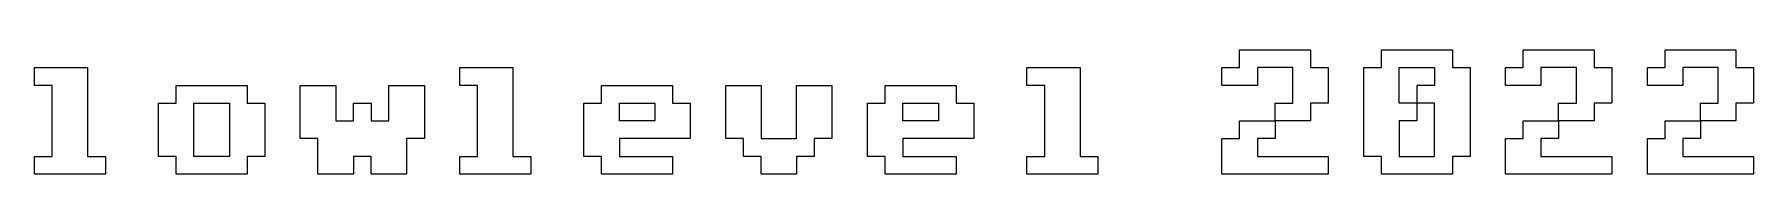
# Model space of a CAD drawing. Extents: x 0.3 to 16.5, y 0 to 1.2.
import ezdxf

# ---------------------------------------------------------------- set-up
doc = ezdxf.new("R2010")
doc.units = 0

msp = doc.modelspace()

# ---------------------------------------------------------------- linework, layer by layer
at = {"color": 0}
for p, q in [((11.66309, 1, 0.5), (11.66309, 1.166016, 0.5)), ((11.66309, 1.166016, 0.5), (12.33008, 1.166016, 0.5)), ((12.33008, 1.166016, 0.5), (12.33008, 1, 0.5)), ((12.99609, 1, 0.5), (12.99609, 1.166016, 0.5)), ((12.99609, 1.166016, 0.5), (13.66309, 1.166016, 0.5)), ((13.66309, 1.166016, 0.5), (13.66309, 1, 0.5)), ((14.3291, 1, 0.5), (14.3291, 1.166016, 0.5)), ((14.3291, 1.166016, 0.5), (14.99609, 1.166016, 0.5)), ((14.99609, 1.166016, 0.5), (14.99609, 1, 0.5)), ((15.66211, 1, 0.5), (15.66211, 1.166016, 0.5)), ((15.66211, 1.166016, 0.5), (16.3291, 1.166016, 0.5)), ((16.3291, 1.166016, 0.5), (16.3291, 1, 0.5)), ((0.333008, 0.833008, 0.5), (0.333008, 1, 0.5)), ((0.333008, 1, 0.5), (0.833008, 1, 0.5)), ((0.833008, 1, 0.5), (0.833008, 0.166992, 0.5)), ((4.332031, 0.833008, 0.5), (4.332031, 1, 0.5)), ((4.332031, 1, 0.5), (4.832031, 1, 0.5)), ((4.832031, 1, 0.5), (4.832031, 0.166992, 0.5)), ((9.664063, 0.833008, 0.5), (9.664063, 1, 0.5)), ((9.664063, 1, 0.5), (10.16406, 1, 0.5)), ((10.16406, 1, 0.5), (10.16406, 0.166992, 0.5)), ((11.49707, 0.833008, 0.5), (11.49707, 1, 0.5)), ((11.49707, 1, 0.5), (11.66309, 1, 0.5)), ((12.16309, 1, 0.5), (11.83008, 1, 0.5)), ((11.83008, 1, 0.5), (11.83008, 0.833008, 0.5)), ((12.16309, 0.666016, 0.5), (12.16309, 1, 0.5)), ((12.33008, 1, 0.5), (12.49609, 1, 0.5)), ((12.49609, 1, 0.5), (12.49609, 0.666016, 0.5)), ((12.83008, 1, 0.5), (12.99609, 1, 0.5)), ((12.83008, 0.166992, 0.5), (12.83008, 1, 0.5)), ((13.16309, 1, 0.5), (13.49609, 1, 0.5)), ((13.16309, 0.666016, 0.5), (13.16309, 1, 0.5)), ((13.49609, 1, 0.5), (13.49609, 0.833008, 0.5)), ((13.66309, 1, 0.5), (13.8291, 1, 0.5)), ((13.8291, 1, 0.5), (13.8291, 0.166992, 0.5)), ((14.16309, 0.833008, 0.5), (14.16309, 1, 0.5)), ((14.16309, 1, 0.5), (14.3291, 1, 0.5)), ((14.8291, 1, 0.5), (14.49609, 1, 0.5)), ((14.49609, 1, 0.5), (14.49609, 0.833008, 0.5)), ((14.8291, 0.666016, 0.5), (14.8291, 1, 0.5)), ((14.99609, 1, 0.5), (15.16211, 1, 0.5)), ((15.16211, 1, 0.5), (15.16211, 0.666016, 0.5)), ((15.49609, 0.833008, 0.5), (15.49609, 1, 0.5)), ((15.49609, 1, 0.5), (15.66211, 1, 0.5)), ((16.16211, 1, 0.5), (15.8291, 1, 0.5)), ((15.8291, 1, 0.5), (15.8291, 0.833008, 0.5)), ((16.16211, 0.666016, 0.5), (16.16211, 1, 0.5)), ((16.3291, 1, 0.5), (16.49512, 1, 0.5)), ((16.49512, 1, 0.5), (16.49512, 0.666016, 0.5)), ((0.5, 0.833008, 0.5), (0.333008, 0.833008, 0.5)), ((0.5, 0.166992, 0.5), (0.5, 0.833008, 0.5)), ((1.666016, 0.666016, 0.5), (1.666016, 0.833008, 0.5)), ((1.666016, 0.833008, 0.5), (2.333008, 0.833008, 0.5)), ((2.333008, 0.833008, 0.5), (2.333008, 0.666016, 0.5)), ((2.833008, 0.333008, 0.5), (2.833008, 0.833008, 0.5)), ((2.833008, 0.833008, 0.5), (3.166016, 0.833008, 0.5)), ((3.166016, 0.833008, 0.5), (3.166016, 0.5, 0.5)), ((3.666016, 0.5, 0.5), (3.666016, 0.833008, 0.5)), ((3.666016, 0.833008, 0.5), (3.999023, 0.833008, 0.5)), ((3.999023, 0.833008, 0.5), (3.999023, 0.333008, 0.5)), ((4.499023, 0.833008, 0.5), (4.332031, 0.833008, 0.5)), ((4.499023, 0.166992, 0.5), (4.499023, 0.833008, 0.5)), ((5.665039, 0.666016, 0.5), (5.665039, 0.833008, 0.5)), ((5.665039, 0.833008, 0.5), (6.332031, 0.833008, 0.5)), ((6.332031, 0.833008, 0.5), (6.332031, 0.666016, 0.5)), ((6.832031, 0.333008, 0.5), (6.832031, 0.833008, 0.5)), ((6.832031, 0.833008, 0.5), (7.165039, 0.833008, 0.5)), ((7.165039, 0.833008, 0.5), (7.165039, 0.333008, 0.5)), ((7.498047, 0.333008, 0.5), (7.498047, 0.833008, 0.5)), ((7.498047, 0.833008, 0.5), (7.831055, 0.833008, 0.5)), ((7.831055, 0.833008, 0.5), (7.831055, 0.333008, 0.5)), ((8.331055, 0.666016, 0.5), (8.331055, 0.833008, 0.5)), ((8.331055, 0.833008, 0.5), (8.998047, 0.833008, 0.5)), ((8.998047, 0.833008, 0.5), (8.998047, 0.666016, 0.5)), ((9.831055, 0.833008, 0.5), (9.664063, 0.833008, 0.5)), ((9.831055, 0.166992, 0.5), (9.831055, 0.833008, 0.5)), ((11.83008, 0.833008, 0.5), (11.49707, 0.833008, 0.5)), ((13.49609, 0.833008, 0.5), (13.3291, 0.833008, 0.5)), ((13.3291, 0.833008, 0.5), (13.3291, 0.666016, 0.5)), ((14.49609, 0.833008, 0.5), (14.16309, 0.833008, 0.5)), ((15.8291, 0.833008, 0.5), (15.49609, 0.833008, 0.5)), ((1.5, 0.166992, 0.5), (1.5, 0.666016, 0.5)), ((1.5, 0.666016, 0.5), (1.666016, 0.666016, 0.5)), ((1.833008, 0.166992, 0.5), (1.833008, 0.666016, 0.5)), ((1.833008, 0.666016, 0.5), (2.166016, 0.666016, 0.5)), ((2.166016, 0.666016, 0.5), (2.166016, 0.166992, 0.5)), ((2.333008, 0.666016, 0.5), (2.499023, 0.666016, 0.5)), ((2.499023, 0.666016, 0.5), (2.499023, 0.166992, 0.5)), ((3.332031, 0.5, 0.5), (3.332031, 0.666016, 0.5)), ((3.332031, 0.666016, 0.5), (3.499023, 0.666016, 0.5)), ((3.499023, 0.666016, 0.5), (3.499023, 0.5, 0.5)), ((5.499023, 0.166992, 0.5), (5.499023, 0.666016, 0.5)), ((5.499023, 0.666016, 0.5), (5.665039, 0.666016, 0.5)), ((5.832031, 0.666016, 0.5), (6.165039, 0.666016, 0.5)), ((5.832031, 0.5, 0.5), (5.832031, 0.666016, 0.5)), ((6.165039, 0.666016, 0.5), (6.165039, 0.5, 0.5)), ((6.332031, 0.666016, 0.5), (6.498047, 0.666016, 0.5)), ((6.498047, 0.666016, 0.5), (6.498047, 0.333008, 0.5)), ((8.165039, 0.166992, 0.5), (8.165039, 0.666016, 0.5)), ((8.165039, 0.666016, 0.5), (8.331055, 0.666016, 0.5)), ((8.498047, 0.666016, 0.5), (8.831055, 0.666016, 0.5)), ((8.498047, 0.5, 0.5), (8.498047, 0.666016, 0.5)), ((8.831055, 0.666016, 0.5), (8.831055, 0.5, 0.5)), ((8.998047, 0.666016, 0.5), (9.164063, 0.666016, 0.5)), ((9.164063, 0.666016, 0.5), (9.164063, 0.333008, 0.5)), ((11.99609, 0.5, 0.5), (11.99609, 0.666016, 0.5)), ((11.99609, 0.666016, 0.5), (12.16309, 0.666016, 0.5)), ((12.49609, 0.666016, 0.5), (12.33008, 0.666016, 0.5)), ((12.33008, 0.666016, 0.5), (12.33008, 0.5, 0.5)), ((13.3291, 0.666016, 0.5), (13.16309, 0.666016, 0.5)), ((13.3291, 0.666016, 0.5), (13.3291, 0.5, 0.5)), ((13.49609, 0.666016, 0.5), (13.3291, 0.666016, 0.5)), ((13.49609, 0.166992, 0.5), (13.49609, 0.666016, 0.5)), ((14.66211, 0.5, 0.5), (14.66211, 0.666016, 0.5)), ((14.66211, 0.666016, 0.5), (14.8291, 0.666016, 0.5)), ((15.16211, 0.666016, 0.5), (14.99609, 0.666016, 0.5)), ((14.99609, 0.666016, 0.5), (14.99609, 0.5, 0.5)), ((15.99512, 0.5, 0.5), (15.99512, 0.666016, 0.5)), ((15.99512, 0.666016, 0.5), (16.16211, 0.666016, 0.5)), ((16.49512, 0.666016, 0.5), (16.3291, 0.666016, 0.5)), ((16.3291, 0.666016, 0.5), (16.3291, 0.5, 0.5)), ((3.166016, 0.5, 0.5), (3.332031, 0.5, 0.5)), ((3.499023, 0.5, 0.5), (3.666016, 0.5, 0.5)), ((6.165039, 0.5, 0.5), (5.832031, 0.5, 0.5)), ((8.831055, 0.5, 0.5), (8.498047, 0.5, 0.5)), ((11.66309, 0.333008, 0.5), (11.66309, 0.5, 0.5)), ((11.66309, 0.5, 0.5), (11.99609, 0.5, 0.5)), ((12.33008, 0.5, 0.5), (11.99609, 0.5, 0.5)), ((11.99609, 0.5, 0.5), (11.99609, 0.333008, 0.5)), ((13.3291, 0.5, 0.5), (13.16309, 0.5, 0.5)), ((13.16309, 0.5, 0.5), (13.16309, 0.166992, 0.5)), ((14.3291, 0.333008, 0.5), (14.3291, 0.5, 0.5)), ((14.3291, 0.5, 0.5), (14.66211, 0.5, 0.5)), ((14.99609, 0.5, 0.5), (14.66211, 0.5, 0.5)), ((14.66211, 0.5, 0.5), (14.66211, 0.333008, 0.5)), ((15.66211, 0.333008, 0.5), (15.66211, 0.5, 0.5)), ((15.66211, 0.5, 0.5), (15.99512, 0.5, 0.5)), ((16.3291, 0.5, 0.5), (15.99512, 0.5, 0.5)), ((15.99512, 0.5, 0.5), (15.99512, 0.333008, 0.5)), ((2.999023, 0.333008, 0.5), (2.833008, 0.333008, 0.5)), ((2.999023, 0, 0.5), (2.999023, 0.333008, 0.5)), ((3.999023, 0.333008, 0.5), (3.832031, 0.333008, 0.5)), ((3.832031, 0.333008, 0.5), (3.832031, 0, 0.5)), ((6.498047, 0.333008, 0.5), (5.832031, 0.333008, 0.5)), ((5.832031, 0.333008, 0.5), (5.832031, 0.166992, 0.5)), ((6.998047, 0.333008, 0.5), (6.832031, 0.333008, 0.5)), ((6.998047, 0.166992, 0.5), (6.998047, 0.333008, 0.5)), ((7.165039, 0.333008, 0.5), (7.498047, 0.333008, 0.5)), ((7.831055, 0.333008, 0.5), (7.665039, 0.333008, 0.5)), ((7.665039, 0.333008, 0.5), (7.665039, 0.166992, 0.5)), ((9.164063, 0.333008, 0.5), (8.498047, 0.333008, 0.5)), ((8.498047, 0.333008, 0.5), (8.498047, 0.166992, 0.5)), ((11.49707, 0, 0.5), (11.49707, 0.333008, 0.5)), ((11.49707, 0.333008, 0.5), (11.66309, 0.333008, 0.5)), ((11.99609, 0.333008, 0.5), (11.83008, 0.333984, 0.5)), ((11.83008, 0.333984, 0.5), (11.83008, 0.166992, 0.5)), ((14.16309, 0, 0.5), (14.16309, 0.333008, 0.5)), ((14.16309, 0.333008, 0.5), (14.3291, 0.333008, 0.5)), ((14.66211, 0.333008, 0.5), (14.49609, 0.333984, 0.5)), ((14.49609, 0.333984, 0.5), (14.49609, 0.166992, 0.5)), ((15.49609, 0, 0.5), (15.49609, 0.333008, 0.5)), ((15.49609, 0.333008, 0.5), (15.66211, 0.333008, 0.5)), ((15.99512, 0.333008, 0.5), (15.8291, 0.333984, 0.5)), ((15.8291, 0.333984, 0.5), (15.8291, 0.166992, 0.5)), ((0.333008, 0, 0.5), (0.333008, 0.166992, 0.5)), ((0.333008, 0.166992, 0.5), (0.5, 0.166992, 0.5)), ((0.833008, 0.166992, 0.5), (1, 0.166992, 0.5)), ((1, 0.166992, 0.5), (1, 0, 0.5)), ((1.666016, 0.166992, 0.5), (1.5, 0.166992, 0.5)), ((1.666016, 0, 0.5), (1.666016, 0.166992, 0.5)), ((2.166016, 0.166992, 0.5), (1.833008, 0.166992, 0.5)), ((2.499023, 0.166992, 0.5), (2.333008, 0.166992, 0.5)), ((2.333008, 0.166992, 0.5), (2.333008, 0, 0.5)), ((3.499023, 0.166992, 0.5), (3.332031, 0.166992, 0.5)), ((3.332031, 0.166992, 0.5), (3.332031, 0, 0.5)), ((3.499023, 0, 0.5), (3.499023, 0.166992, 0.5)), ((4.332031, 0, 0.5), (4.332031, 0.166992, 0.5)), ((4.332031, 0.166992, 0.5), (4.499023, 0.166992, 0.5)), ((4.832031, 0.166992, 0.5), (4.999023, 0.166992, 0.5)), ((4.999023, 0.166992, 0.5), (4.999023, 0, 0.5)), ((5.665039, 0.166992, 0.5), (5.499023, 0.166992, 0.5)), ((5.665039, 0, 0.5), (5.665039, 0.166992, 0.5)), ((5.832031, 0.166992, 0.5), (6.332031, 0.166992, 0.5)), ((6.332031, 0.166992, 0.5), (6.332031, 0, 0.5)), ((7.165039, 0.166992, 0.5), (6.998047, 0.166992, 0.5)), ((7.165039, 0, 0.5), (7.165039, 0.166992, 0.5)), ((7.665039, 0.166992, 0.5), (7.498047, 0.166992, 0.5)), ((7.498047, 0.166992, 0.5), (7.498047, 0, 0.5)), ((8.331055, 0.166992, 0.5), (8.165039, 0.166992, 0.5)), ((8.331055, 0, 0.5), (8.331055, 0.166992, 0.5)), ((8.498047, 0.166992, 0.5), (8.998047, 0.166992, 0.5)), ((8.998047, 0.166992, 0.5), (8.998047, 0, 0.5)), ((9.664063, 0, 0.5), (9.664063, 0.166992, 0.5)), ((9.664063, 0.166992, 0.5), (9.831055, 0.166992, 0.5)), ((10.16406, 0.166992, 0.5), (10.33105, 0.166992, 0.5)), ((10.33105, 0.166992, 0.5), (10.33105, 0, 0.5)), ((11.83008, 0.166992, 0.5), (12.49609, 0.166992, 0.5)), ((12.49609, 0.166992, 0.5), (12.49609, 0, 0.5)), ((12.99609, 0.166992, 0.5), (12.83008, 0.166992, 0.5)), ((12.99609, 0, 0.5), (12.99609, 0.166992, 0.5)), ((13.16309, 0.166992, 0.5), (13.49609, 0.166992, 0.5)), ((13.8291, 0.166992, 0.5), (13.66309, 0.166992, 0.5)), ((13.66309, 0.166992, 0.5), (13.66309, 0, 0.5)), ((14.49609, 0.166992, 0.5), (15.16211, 0.166992, 0.5)), ((15.16211, 0.166992, 0.5), (15.16211, 0, 0.5)), ((15.8291, 0.166992, 0.5), (16.49512, 0.166992, 0.5)), ((16.49512, 0.166992, 0.5), (16.49512, 0, 0.5)), ((1, 0, 0.5), (0.333008, 0, 0.5)), ((2.333008, 0, 0.5), (1.666016, 0, 0.5)), ((3.332031, 0, 0.5), (2.999023, 0, 0.5)), ((3.832031, 0, 0.5), (3.499023, 0, 0.5)), ((4.999023, 0, 0.5), (4.332031, 0, 0.5)), ((6.332031, 0, 0.5), (5.665039, 0, 0.5)), ((7.498047, 0, 0.5), (7.165039, 0, 0.5)), ((8.998047, 0, 0.5), (8.331055, 0, 0.5)), ((10.33105, 0, 0.5), (9.664063, 0, 0.5)), ((12.49609, 0, 0.5), (11.49707, 0, 0.5)), ((13.66309, 0, 0.5), (12.99609, 0, 0.5)), ((15.16211, 0, 0.5), (14.16309, 0, 0.5)), ((16.49512, 0, 0.5), (15.49609, 0, 0.5))]:
    msp.add_line(p, q, dxfattribs=at)

doc.saveas('drawing.dxf')
